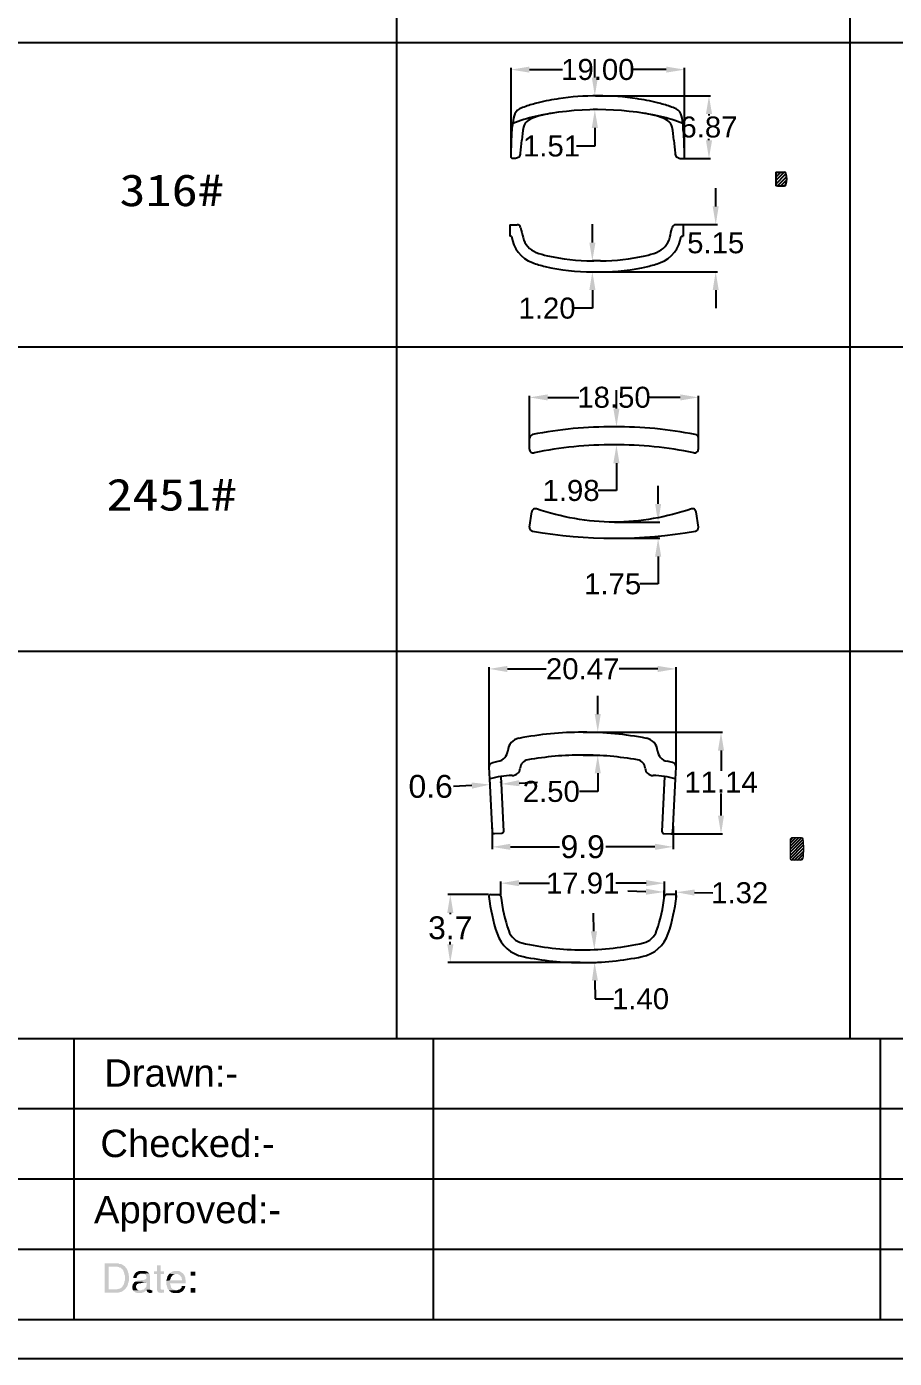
# Model space of a CAD drawing. Header units: inches. Extents: x 3613 to 8393, y -2205 to -794.
# Drawn here: x 4172 to 4267, y -1865.1 to -1719.2 of the extents above; entities that cross this region are included whole.
import ezdxf

# ---------------------------------------------------------------- set-up
doc = ezdxf.new("R2010")
doc.units = ezdxf.units.IN
doc.header["$MEASUREMENT"] = 0
doc.linetypes.add('PHANTOM2', pattern=[1.25, 0.625, -0.125, 0.125, -0.125, 0.125, -0.125])
for name, color, linetype in [('Dimension', 3, 'Continuous'), ('PDF4_Geometry', 7, 'Continuous'), ('Section Line', 6, 'PHANTOM2')]:
    doc.layers.add(name, color=color, linetype=linetype)
doc.styles.get("Standard").update_dxf_attribs({"font": 'arial.ttf'})
doc.dimstyles.new('Standard$0', dxfattribs={"dimtxt": 2.3, "dimasz": 2, "dimexe": 1, "dimexo": 1, "dimgap": 1, "dimtad": 0, "dimtih": 1, "dimtoh": 1, "dimdec": 1, "dimzin": 0, "dimdsep": 46, "dimtxsty": 'Standard', "dimcen": 0, "dimclrd": 4, "dimclre": 4, "dimclrt": 4, "dimadec": 1, "dimazin": 0, "dimtfac": 1, "dimtdec": 1, "dimtofl": 0, "dimtmove": 0, "dimatfit": 0, "dimfxl": 1, "dimtolj": 1, "dimtzin": 0, "dimarcsym": 0})

# ---------------------------------------------------------------- blocks, each defined once
blk = doc.blocks.new('*D595')
at = {"color": 0, "lineweight": -2, "transparency": 16777216}
for p, q in [((4225.02, -1733.38), (4225.02, -1723.73)), ((4227.02, -1723.91), (4230.66, -1723.91)), ((4242.02, -1723.91), (4238.38, -1723.91)), ((4244.02, -1733.38), (4244.02, -1723.73))]:
    blk.add_line(p, q, dxfattribs=at)
at = {"color": 0, "transparency": 16777216}
for points in [[(4227.02, -1723.58), (4227.02, -1724.24), (4225.02, -1723.91)], [(4242.02, -1723.58), (4242.02, -1724.24), (4244.02, -1723.91)]]:
    blk.add_solid(points, dxfattribs=at)
at = {"layer": 'Defpoints', "color": 0, "transparency": 16777216}
for p in [(4244.02, -1723.91), (4225.02, -1733.44), (4244.02, -1733.44)]:
    blk.add_point(p, dxfattribs=at)
at = {"color": 0, "lineweight": 9, "transparency": 16777216, "insert": (4234.52, -1723.91), "char_height": 2.3, "attachment_point": 5}
blk.add_mtext('\\A1;19.00', dxfattribs=at)
blk = doc.blocks.new('*D596')
at = {"color": 0, "lineweight": -2, "transparency": 16777216}
for p, q in [((4234.19, -1724.78), (4234.19, -1722.78)), ((4234.46, -1726.78), (4234.01, -1726.78)), ((4234.46, -1728.29), (4234.01, -1728.29)), ((4234.19, -1730.29), (4234.19, -1732.29)), ((4234.19, -1732.29), (4232.19, -1732.29))]:
    blk.add_line(p, q, dxfattribs=at)
at = {"color": 0, "transparency": 16777216}
for points in [[(4233.86, -1724.78), (4234.53, -1724.78), (4234.19, -1726.78)], [(4233.86, -1730.29), (4234.53, -1730.29), (4234.19, -1728.29)]]:
    blk.add_solid(points, dxfattribs=at)
at = {"layer": 'Defpoints', "color": 0, "transparency": 16777216}
for p in [(4234.52, -1726.78), (4234.19, -1728.29), (4234.52, -1728.29)]:
    blk.add_point(p, dxfattribs=at)
at = {"color": 0, "lineweight": 9, "transparency": 16777216, "insert": (4229.45, -1732.29), "char_height": 2.3, "attachment_point": 5}
blk.add_mtext('\\A1;1.51', dxfattribs=at)
blk = doc.blocks.new('*D597')
at = {"color": 0, "lineweight": -2, "transparency": 16777216}
for p, q in [((4233.92, -1742.85), (4233.92, -1740.85)), ((4233.98, -1744.85), (4234.1, -1744.85)), ((4233.98, -1746.05), (4234.1, -1746.05)), ((4233.92, -1748.05), (4233.92, -1750.05)), ((4233.92, -1750.05), (4231.92, -1750.05))]:
    blk.add_line(p, q, dxfattribs=at)
at = {"color": 0, "transparency": 16777216}
for points in [[(4233.59, -1742.85), (4234.26, -1742.85), (4233.92, -1744.85)], [(4233.59, -1748.05), (4234.26, -1748.05), (4233.92, -1746.05)]]:
    blk.add_solid(points, dxfattribs=at)
at = {"layer": 'Defpoints', "color": 0, "transparency": 16777216}
for p in [(4233.92, -1744.85), (4233.92, -1746.05), (4233.92, -1746.05)]:
    blk.add_point(p, dxfattribs=at)
at = {"color": 0, "lineweight": 9, "transparency": 16777216, "insert": (4228.96, -1750.05), "char_height": 2.3, "attachment_point": 5}
blk.add_mtext('\\A1;1.20', dxfattribs=at)
blk = doc.blocks.new('*D598')
at = {"color": 0, "lineweight": -2, "transparency": 16777216}
for p, q in [((4234.26, -1726.78), (4246.87, -1726.78)), ((4246.69, -1728.78), (4246.69, -1728.95)), ((4246.69, -1731.65), (4246.69, -1731.48)), ((4243.88, -1733.65), (4246.87, -1733.65))]:
    blk.add_line(p, q, dxfattribs=at)
at = {"color": 0, "transparency": 16777216}
for points in [[(4246.36, -1728.78), (4247.03, -1728.78), (4246.69, -1726.78)], [(4246.36, -1731.65), (4247.03, -1731.65), (4246.69, -1733.65)]]:
    blk.add_solid(points, dxfattribs=at)
at = {"layer": 'Defpoints', "color": 0, "transparency": 16777216}
for p in [(4234.19, -1726.78), (4243.82, -1733.65), (4246.69, -1733.65)]:
    blk.add_point(p, dxfattribs=at)
at = {"color": 0, "lineweight": 9, "transparency": 16777216, "insert": (4246.69, -1730.21), "char_height": 2.3, "attachment_point": 5}
blk.add_mtext('\\A1;6.87', dxfattribs=at)
blk = doc.blocks.new('*D599')
at = {"color": 0, "lineweight": -2, "transparency": 16777216}
for p, q in [((4247.43, -1738.89), (4247.43, -1736.89)), ((4243.92, -1740.89), (4247.61, -1740.89)), ((4233.98, -1746.05), (4247.61, -1746.05)), ((4247.43, -1748.05), (4247.43, -1750.05))]:
    blk.add_line(p, q, dxfattribs=at)
at = {"color": 0, "transparency": 16777216}
for points in [[(4247.1, -1738.89), (4247.76, -1738.89), (4247.43, -1740.89)], [(4247.1, -1748.05), (4247.76, -1748.05), (4247.43, -1746.05)]]:
    blk.add_solid(points, dxfattribs=at)
at = {"layer": 'Defpoints', "color": 0, "transparency": 16777216}
for p in [(4243.86, -1740.89), (4247.43, -1740.89), (4233.92, -1746.05)]:
    blk.add_point(p, dxfattribs=at)
at = {"color": 0, "lineweight": 9, "transparency": 16777216, "insert": (4247.43, -1742.89), "char_height": 2.3, "attachment_point": 5}
blk.add_mtext('\\A1;5.15', dxfattribs=at)
blk = doc.blocks.new('*D600')
at = {"color": 0, "lineweight": -2, "transparency": 16777216}
for p, q in [((4227.04, -1765.41), (4227.04, -1759.63)), ((4229.04, -1759.81), (4232.43, -1759.81)), ((4243.54, -1759.81), (4240.15, -1759.81)), ((4245.54, -1765.41), (4245.54, -1759.63))]:
    blk.add_line(p, q, dxfattribs=at)
at = {"color": 0, "transparency": 16777216}
for points in [[(4229.04, -1759.48), (4229.04, -1760.15), (4227.04, -1759.81)], [(4243.54, -1759.48), (4243.54, -1760.15), (4245.54, -1759.81)]]:
    blk.add_solid(points, dxfattribs=at)
at = {"layer": 'Defpoints', "color": 0, "transparency": 16777216}
for p in [(4245.54, -1759.81), (4227.04, -1765.47), (4245.54, -1765.47)]:
    blk.add_point(p, dxfattribs=at)
at = {"color": 0, "lineweight": 9, "transparency": 16777216, "insert": (4236.29, -1759.81), "char_height": 2.3, "attachment_point": 5}
blk.add_mtext('\\A1;18.50', dxfattribs=at)
blk = doc.blocks.new('*D601')
at = {"color": 0, "lineweight": -2, "transparency": 16777216}
for p, q in [((4241.12, -1771.48), (4241.12, -1769.48)), ((4236.35, -1773.48), (4241.3, -1773.48)), ((4236.35, -1775.24), (4241.3, -1775.24)), ((4241.12, -1777.24), (4241.12, -1780.24)), ((4241.12, -1780.24), (4239.12, -1780.24))]:
    blk.add_line(p, q, dxfattribs=at)
at = {"color": 0, "transparency": 16777216}
for points in [[(4240.79, -1771.48), (4241.46, -1771.48), (4241.12, -1773.48)], [(4240.79, -1777.24), (4241.46, -1777.24), (4241.12, -1775.24)]]:
    blk.add_solid(points, dxfattribs=at)
at = {"layer": 'Defpoints', "color": 0, "transparency": 16777216}
for p in [(4236.28, -1773.48), (4236.28, -1775.24), (4241.12, -1775.24)]:
    blk.add_point(p, dxfattribs=at)
at = {"color": 0, "lineweight": 9, "transparency": 16777216, "insert": (4236.14, -1780.24), "char_height": 2.3, "attachment_point": 5}
blk.add_mtext('\\A1;1.75', dxfattribs=at)
blk = doc.blocks.new('*D602')
at = {"color": 0, "lineweight": -2, "transparency": 16777216}
for p, q in [((4236.56, -1761.03), (4236.56, -1759.03)), ((4236.49, -1763.03), (4236.38, -1763.03)), ((4236.49, -1765.02), (4236.38, -1765.02)), ((4236.56, -1767.02), (4236.56, -1770.02)), ((4236.56, -1770.02), (4234.56, -1770.02))]:
    blk.add_line(p, q, dxfattribs=at)
at = {"color": 0, "transparency": 16777216}
for points in [[(4236.22, -1761.03), (4236.89, -1761.03), (4236.56, -1763.03)], [(4236.22, -1767.02), (4236.89, -1767.02), (4236.56, -1765.02)]]:
    blk.add_solid(points, dxfattribs=at)
at = {"layer": 'Defpoints', "color": 0, "transparency": 16777216}
for p in [(4236.56, -1763.03), (4236.56, -1765.02), (4236.56, -1765.02)]:
    blk.add_point(p, dxfattribs=at)
at = {"color": 0, "lineweight": 9, "transparency": 16777216, "insert": (4231.59, -1770.02), "char_height": 2.3, "attachment_point": 5}
blk.add_mtext('\\A1;1.98', dxfattribs=at)
blk = doc.blocks.new('*D603')
at = {"color": 0, "lineweight": -2, "transparency": 16777216}
for p, q in [((4222.62, -1800.25), (4222.62, -1789.37)), ((4224.62, -1789.55), (4228.87, -1789.55)), ((4241.09, -1789.55), (4236.85, -1789.55)), ((4243.09, -1800.25), (4243.09, -1789.37))]:
    blk.add_line(p, q, dxfattribs=at)
at = {"color": 0, "transparency": 16777216}
for points in [[(4224.62, -1789.22), (4224.62, -1789.89), (4222.62, -1789.55)], [(4241.09, -1789.22), (4241.09, -1789.89), (4243.09, -1789.55)]]:
    blk.add_solid(points, dxfattribs=at)
at = {"layer": 'Defpoints', "color": 0, "transparency": 16777216}
for p in [(4243.09, -1789.55), (4222.62, -1800.31), (4243.09, -1800.31)]:
    blk.add_point(p, dxfattribs=at)
at = {"color": 0, "lineweight": 9, "transparency": 16777216, "insert": (4232.86, -1789.55), "char_height": 2.3, "attachment_point": 5}
blk.add_mtext('\\A1;20.47', dxfattribs=at)
blk = doc.blocks.new('*D604')
at = {"color": 0, "lineweight": -2, "transparency": 16777216}
for p, q in [((4234.51, -1794.49), (4234.51, -1792.49)), ((4232.92, -1796.49), (4234.69, -1796.49)), ((4232.92, -1798.98), (4234.69, -1798.98)), ((4234.51, -1800.98), (4234.51, -1802.98)), ((4234.51, -1802.98), (4232.51, -1802.98))]:
    blk.add_line(p, q, dxfattribs=at)
at = {"color": 0, "transparency": 16777216}
for points in [[(4234.18, -1794.49), (4234.84, -1794.49), (4234.51, -1796.49)], [(4234.18, -1800.98), (4234.84, -1800.98), (4234.51, -1798.98)]]:
    blk.add_solid(points, dxfattribs=at)
at = {"layer": 'Defpoints', "color": 0, "transparency": 16777216}
for p in [(4232.86, -1796.49), (4232.86, -1798.98), (4234.51, -1798.98)]:
    blk.add_point(p, dxfattribs=at)
at = {"color": 0, "lineweight": 9, "transparency": 16777216, "insert": (4229.42, -1802.98), "char_height": 2.3, "attachment_point": 5}
blk.add_mtext('\\A1;2.50', dxfattribs=at)
blk = doc.blocks.new('*D605')
at = {"layer": 'Defpoints', "color": 0, "transparency": 16777216}
for p in [(4222.95, -1806.69), (4242.77, -1806.51), (4242.77, -1809.04)]:
    blk.add_point(p, dxfattribs=at)
at = {"layer": 'Dimension', "color": 3, "lineweight": -2, "transparency": 16777216}
for p, q in [((4222.95, -1806.94), (4222.95, -1809.29)), ((4242.77, -1806.76), (4242.77, -1809.29)), ((4224.95, -1809.04), (4230.33, -1809.04)), ((4240.77, -1809.04), (4235.39, -1809.04))]:
    blk.add_line(p, q, dxfattribs=at)
at = {"layer": 'Dimension', "color": 3, "transparency": 16777216}
for points in [[(4224.95, -1808.7), (4224.95, -1809.37), (4222.95, -1809.04)], [(4240.77, -1808.7), (4240.77, -1809.37), (4242.77, -1809.04)]]:
    blk.add_solid(points, dxfattribs=at)
at = {"layer": 'Dimension', "transparency": 16777216, "insert": (4232.86, -1809.04), "char_height": 2.5, "attachment_point": 5}
blk.add_mtext('\\A1;9.9', dxfattribs=at)
blk = doc.blocks.new('*D606')
at = {"color": 0, "lineweight": -2, "transparency": 16777216}
for p, q in [((4232.92, -1796.49), (4248.19, -1796.49)), ((4248.01, -1798.49), (4248.01, -1800.71)), ((4248.01, -1805.62), (4248.01, -1803.2)), ((4242.57, -1807.62), (4248.19, -1807.62))]:
    blk.add_line(p, q, dxfattribs=at)
at = {"color": 0, "transparency": 16777216}
for points in [[(4247.68, -1798.49), (4248.34, -1798.49), (4248.01, -1796.49)], [(4247.68, -1805.62), (4248.34, -1805.62), (4248.01, -1807.62)]]:
    blk.add_solid(points, dxfattribs=at)
at = {"layer": 'Defpoints', "color": 0, "transparency": 16777216}
for p in [(4232.86, -1796.49), (4248.01, -1796.49), (4242.51, -1807.62)]:
    blk.add_point(p, dxfattribs=at)
at = {"color": 0, "lineweight": 9, "transparency": 16777216, "insert": (4248.01, -1801.95), "char_height": 2.3, "attachment_point": 5}
blk.add_mtext('\\A1;11.14', dxfattribs=at)
blk = doc.blocks.new('*D607')
at = {"layer": 'Defpoints', "color": 0, "transparency": 16777216}
for p in [(4222.73, -1802.22), (4222.73, -1802.3), (4223.93, -1802.24)]:
    blk.add_point(p, dxfattribs=at)
at = {"layer": 'Dimension', "color": 3, "lineweight": -2, "transparency": 16777216}
for p, q in [((4220.73, -1802.33), (4218.73, -1802.43)), ((4222.72, -1802.05), (4222.72, -1801.97)), ((4223.91, -1801.99), (4223.91, -1801.91)), ((4225.92, -1802.06), (4227.92, -1801.96))]:
    blk.add_line(p, q, dxfattribs=at)
at = {"layer": 'Dimension', "color": 3, "transparency": 16777216}
for points in [[(4220.71, -1801.99), (4220.75, -1802.66), (4222.73, -1802.22)], [(4225.9, -1801.73), (4225.94, -1802.4), (4223.92, -1802.16)]]:
    blk.add_solid(points, dxfattribs=at)
at = {"layer": 'Dimension', "transparency": 16777216, "insert": (4216.21, -1802.43), "char_height": 2.5, "attachment_point": 5}
blk.add_mtext('\\A1;0.6', dxfattribs=at)
blk = doc.blocks.new('*D608')
at = {"color": 0, "lineweight": -2, "transparency": 16777216}
for p, q in [((4234.1, -1818.29), (4234.06, -1816.29)), ((4232.89, -1820.32), (4234.32, -1820.29)), ((4232.92, -1821.71), (4234.34, -1821.69)), ((4234.2, -1823.69), (4234.24, -1825.69)), ((4234.24, -1825.69), (4236.24, -1825.69))]:
    blk.add_line(p, q, dxfattribs=at)
at = {"color": 0, "transparency": 16777216}
for points in [[(4234.43, -1818.29), (4233.76, -1818.3), (4234.14, -1820.29)], [(4234.53, -1823.68), (4233.87, -1823.7), (4234.16, -1821.69)]]:
    blk.add_solid(points, dxfattribs=at)
at = {"layer": 'Defpoints', "color": 0, "transparency": 16777216}
for p in [(4232.83, -1820.32), (4232.86, -1821.72), (4234.16, -1821.69)]:
    blk.add_point(p, dxfattribs=at)
at = {"color": 0, "lineweight": 9, "transparency": 16777216, "insert": (4239.2, -1825.69), "char_height": 2.3, "attachment_point": 5}
blk.add_mtext('\\A1;1.40', dxfattribs=at)
blk = doc.blocks.new('*D609')
at = {"color": 0, "lineweight": -2, "transparency": 16777216}
for p, q in [((4239.79, -1813.95), (4237.79, -1813.91)), ((4241.78, -1814.68), (4241.79, -1813.81)), ((4243.09, -1814.71), (4243.11, -1813.83)), ((4245.11, -1814.05), (4247.11, -1814.08))]:
    blk.add_line(p, q, dxfattribs=at)
at = {"color": 0, "transparency": 16777216}
for points in [[(4239.79, -1813.62), (4239.78, -1814.28), (4241.79, -1813.99)], [(4245.11, -1813.71), (4245.1, -1814.38), (4243.11, -1814.01)]]:
    blk.add_solid(points, dxfattribs=at)
at = {"layer": 'Defpoints', "color": 0, "transparency": 16777216}
for p in [(4243.11, -1814.01), (4241.77, -1814.75), (4243.09, -1814.77)]:
    blk.add_point(p, dxfattribs=at)
at = {"color": 0, "lineweight": 9, "transparency": 16777216, "insert": (4250.06, -1814.08), "char_height": 2.3, "attachment_point": 5}
blk.add_mtext('\\A1;1.32', dxfattribs=at)
blk = doc.blocks.new('*D610')
at = {"layer": 'Defpoints', "color": 0, "transparency": 16777216}
for p in [(4218.36, -1814.27), (4222.79, -1814.27), (4232.83, -1821.72)]:
    blk.add_point(p, dxfattribs=at)
at = {"layer": 'Dimension', "color": 3, "lineweight": -2, "transparency": 16777216}
for p, q in [((4222.54, -1814.27), (4218.11, -1814.27)), ((4218.36, -1816.27), (4218.36, -1816.4)), ((4218.36, -1819.72), (4218.36, -1819.45)), ((4232.58, -1821.72), (4218.11, -1821.72))]:
    blk.add_line(p, q, dxfattribs=at)
at = {"layer": 'Dimension', "color": 3, "transparency": 16777216}
for points in [[(4218.03, -1816.27), (4218.7, -1816.27), (4218.36, -1814.27)], [(4218.03, -1819.72), (4218.7, -1819.72), (4218.36, -1821.72)]]:
    blk.add_solid(points, dxfattribs=at)
at = {"layer": 'Dimension', "transparency": 16777216, "insert": (4218.36, -1817.92), "char_height": 2.5, "attachment_point": 5}
blk.add_mtext('\\A1;3.7', dxfattribs=at)
blk = doc.blocks.new('*D611')
at = {"color": 0, "lineweight": -2, "transparency": 16777216}
for p, q in [((4223.9, -1814.38), (4223.9, -1812.84)), ((4225.9, -1813.02), (4229.22, -1813.02)), ((4239.81, -1813.02), (4236.5, -1813.02)), ((4241.81, -1814.38), (4241.81, -1812.84))]:
    blk.add_line(p, q, dxfattribs=at)
at = {"color": 0, "transparency": 16777216}
for points in [[(4225.9, -1812.68), (4225.9, -1813.35), (4223.9, -1813.02)], [(4239.81, -1812.68), (4239.81, -1813.35), (4241.81, -1813.02)]]:
    blk.add_solid(points, dxfattribs=at)
at = {"layer": 'Defpoints', "color": 0, "transparency": 16777216}
for p in [(4241.81, -1813.02), (4223.9, -1814.44), (4241.81, -1814.44)]:
    blk.add_point(p, dxfattribs=at)
at = {"color": 0, "lineweight": 9, "transparency": 16777216, "insert": (4232.86, -1813.02), "char_height": 2.3, "attachment_point": 5}
blk.add_mtext('\\A1;17.91', dxfattribs=at)

msp = doc.modelspace()

# ---------------------------------------------------------------- hatches: boundary and pattern name
h = msp.add_hatch()
h.set_pattern_fill('ANSI31', color=6, scale=0.075)
h.set_pattern_definition([(45, (2544.5276, -1666.82497), (-0.168379802, 0.168379802), [])])
h.paths.add_polyline_path([(4255.612, -1810.312, 0.4142136), (4255.812, -1810.512), (4256.777, -1810.512, 0.3632027), (4256.974, -1810.347, 0.0519851), (4256.977, -1808.18, 0.3656683), (4256.779, -1808.014), (4255.847, -1808.014, 0.4142136), (4255.612, -1808.249)])
at = {"transparency": 33554559}
for points in [[(4181.814, -1854.666), (4180.505, -1854.666), (4180.505, -1857.871), (4181.994, -1857.871), (4182.085, -1857.826), (4182.175, -1857.826), (4182.265, -1857.781), (4182.31, -1857.781), (4182.401, -1857.735), (4182.491, -1857.69), (4182.536, -1857.645), (4182.626, -1857.6), (4182.671, -1857.555), (4182.717, -1857.51), (4180.956, -1857.51), (4180.956, -1855.027), (4181.769, -1855.027), (4182.717, -1854.982), (4182.626, -1854.937), (4182.581, -1854.892), (4182.491, -1854.847), (4182.446, -1854.802), (4182.355, -1854.757), (4182.265, -1854.712), (4182.085, -1854.712), (4182.04, -1854.666), (4181.949, -1854.666)], [(4182.717, -1854.982), (4181.769, -1855.027), (4181.904, -1855.027), (4181.994, -1855.073), (4182.085, -1855.073), (4182.13, -1855.118), (4182.22, -1855.118), (4182.31, -1855.163), (4182.355, -1855.253), (4182.401, -1855.298), (4182.491, -1855.343), (4182.536, -1855.434), (4182.536, -1855.479), (4182.581, -1855.569), (4182.626, -1855.614), (4182.626, -1855.704), (4182.671, -1855.795), (4182.671, -1855.885), (4182.717, -1855.975), (4182.717, -1856.562), (4182.671, -1856.652), (4182.671, -1856.742), (4182.626, -1856.833), (4182.626, -1856.923), (4182.581, -1856.968), (4182.536, -1857.058), (4182.491, -1857.104), (4182.446, -1857.194), (4182.446, -1857.194), (4182.401, -1857.284), (4182.31, -1857.329), (4182.265, -1857.374), (4182.175, -1857.419), (4182.085, -1857.419), (4182.04, -1857.465), (4181.949, -1857.465), (4181.859, -1857.51), (4180.956, -1857.51), (4182.717, -1857.51), (4182.807, -1857.419), (4182.807, -1857.419), (4182.852, -1857.329), (4182.897, -1857.284), (4182.942, -1857.239), (4182.987, -1857.149), (4183.032, -1857.058), (4183.032, -1857.013), (4183.078, -1856.923), (4183.078, -1856.833), (4183.123, -1856.742), (4183.123, -1856.652), (4183.168, -1856.562), (4183.168, -1856.02), (4183.123, -1855.93), (4183.123, -1855.75), (4183.078, -1855.659), (4183.078, -1855.614), (4183.032, -1855.524), (4183.032, -1855.434), (4182.987, -1855.389), (4182.942, -1855.298), (4182.897, -1855.208), (4182.852, -1855.163), (4182.807, -1855.118), (4182.762, -1855.027)], [(4186.643, -1854.892), (4186.237, -1854.892), (4186.237, -1855.524), (4185.921, -1855.524), (4185.921, -1855.84), (4186.237, -1855.84), (4186.237, -1857.555), (4186.282, -1857.645), (4186.327, -1857.735), (4186.327, -1857.781), (4186.372, -1857.826), (4186.417, -1857.826), (4186.508, -1857.871), (4186.598, -1857.871), (4186.688, -1857.916), (4186.733, -1857.916), (4186.778, -1857.871), (4187.004, -1857.871), (4187.004, -1857.555), (4186.778, -1857.555), (4186.688, -1857.51), (4186.643, -1857.465), (4186.643, -1855.84), (4187.004, -1855.84), (4187.004, -1855.524), (4186.643, -1855.524)], [(4183.845, -1856.652), (4183.8, -1856.697), (4183.709, -1856.742), (4183.709, -1856.788), (4183.664, -1856.833), (4183.619, -1856.923), (4183.574, -1856.968), (4183.574, -1857.058), (4183.529, -1857.149), (4183.529, -1857.374), (4183.574, -1857.465), (4183.574, -1857.555), (4183.619, -1857.6), (4184.341, -1857.6), (4184.206, -1857.6), (4184.116, -1857.555), (4184.07, -1857.51), (4184.025, -1857.465), (4183.98, -1857.374), (4183.935, -1857.284), (4183.935, -1857.149), (4183.98, -1857.058), (4184.025, -1857.013), (4184.07, -1856.923), (4184.116, -1856.923), (4184.206, -1856.878), (4184.296, -1856.833), (4184.477, -1856.833), (4184.838, -1856.742), (4185.018, -1856.742), (4185.109, -1856.697)], [(4185.379, -1855.75), (4184.567, -1855.795), (4184.747, -1855.795), (4184.793, -1855.84), (4184.883, -1855.84), (4184.928, -1855.885), (4185.018, -1855.93), (4185.063, -1856.02), (4185.063, -1856.111), (4185.109, -1856.201), (4185.109, -1856.201), (4185.063, -1856.291), (4185.063, -1856.336), (4185.018, -1856.381), (4184.928, -1856.427), (4184.883, -1856.427), (4184.793, -1856.472), (4184.296, -1856.517), (4184.161, -1856.517), (4184.07, -1856.562), (4183.98, -1856.607), (4183.935, -1856.607), (4183.845, -1856.652), (4185.109, -1856.697), (4185.109, -1857.013), (4185.063, -1857.104), (4185.063, -1857.239), (4185.018, -1857.284), (4184.928, -1857.374), (4184.883, -1857.419), (4184.838, -1857.465), (4184.793, -1857.51), (4184.702, -1857.555), (4184.612, -1857.555), (4184.522, -1857.6), (4183.619, -1857.6), (4183.664, -1857.69), (4183.755, -1857.735), (4183.8, -1857.781), (4183.845, -1857.826), (4183.935, -1857.871), (4183.98, -1857.871), (4184.07, -1857.916), (4184.567, -1857.916), (4184.612, -1857.871), (4184.702, -1857.826), (4184.793, -1857.826), (4184.838, -1857.781), (4184.928, -1857.735), (4185.018, -1857.645), (4185.018, -1857.645), (4185.109, -1857.555), (4185.515, -1857.555), (4185.47, -1857.465), (4185.47, -1856.02), (4185.424, -1855.93), (4185.424, -1855.84)], [(4184.612, -1855.479), (4184.296, -1855.479), (4184.206, -1855.524), (4184.116, -1855.569), (4184.07, -1855.569), (4183.98, -1855.614), (4183.935, -1855.659), (4183.89, -1855.704), (4183.845, -1855.75), (4183.8, -1855.795), (4183.755, -1855.885), (4183.709, -1855.975), (4183.664, -1856.065), (4183.664, -1856.246), (4184.025, -1856.246), (4184.025, -1856.111), (4184.07, -1856.02), (4184.116, -1855.975), (4184.161, -1855.885), (4184.206, -1855.885), (4184.296, -1855.84), (4184.386, -1855.795), (4184.567, -1855.795), (4185.379, -1855.75), (4185.334, -1855.704), (4185.244, -1855.659), (4185.199, -1855.614), (4185.154, -1855.569), (4185.063, -1855.524), (4184.973, -1855.524), (4184.928, -1855.479), (4184.702, -1855.479)], [(4188.358, -1855.479), (4188.132, -1855.479), (4188.042, -1855.524), (4187.997, -1855.524), (4187.907, -1855.569), (4187.816, -1855.614), (4187.771, -1855.659), (4187.681, -1855.704), (4187.636, -1855.75), (4187.591, -1855.795), (4188.358, -1855.84), (4188.539, -1855.84), (4188.629, -1855.885), (4188.719, -1855.93), (4188.764, -1855.975), (4188.809, -1856.02), (4188.809, -1856.02), (4188.854, -1856.111), (4188.9, -1856.156), (4188.945, -1856.246), (4188.945, -1856.336), (4188.99, -1856.427), (4188.99, -1856.517), (4187.681, -1856.517), (4187.275, -1856.562), (4187.275, -1857.013), (4187.32, -1857.104), (4187.32, -1857.194), (4187.365, -1857.284), (4187.365, -1857.329), (4187.41, -1857.419), (4187.455, -1857.51), (4187.501, -1857.555), (4187.546, -1857.6), (4188.358, -1857.6), (4188.268, -1857.6), (4188.177, -1857.555), (4188.087, -1857.555), (4188.042, -1857.51), (4187.952, -1857.465), (4187.907, -1857.419), (4187.862, -1857.374), (4187.816, -1857.329), (4187.771, -1857.284), (4187.771, -1857.194), (4187.726, -1857.149), (4187.726, -1857.058), (4187.681, -1856.923), (4187.681, -1856.833), (4189.396, -1856.833), (4189.396, -1856.517), (4189.351, -1856.427), (4189.351, -1856.246), (4189.306, -1856.156), (4189.261, -1856.065), (4189.261, -1856.02), (4189.216, -1855.93), (4189.17, -1855.885), (4189.125, -1855.795), (4189.08, -1855.75), (4188.99, -1855.704), (4188.945, -1855.659), (4188.854, -1855.614), (4188.809, -1855.569), (4188.719, -1855.524), (4188.629, -1855.479), (4188.448, -1855.479)], [(4187.591, -1855.795), (4187.546, -1855.84), (4187.501, -1855.93), (4187.455, -1855.975), (4187.41, -1856.065), (4187.365, -1856.111), (4187.365, -1856.201), (4187.32, -1856.291), (4187.32, -1856.381), (4187.275, -1856.472), (4187.275, -1856.562), (4187.681, -1856.517), (4187.681, -1856.427), (4187.726, -1856.336), (4187.726, -1856.246), (4187.771, -1856.201), (4187.816, -1856.111), (4187.862, -1856.065), (4187.907, -1856.02), (4187.952, -1855.93), (4188.042, -1855.885), (4188.087, -1855.885), (4188.177, -1855.84), (4188.358, -1855.84)], [(4190.434, -1856.02), (4190.434, -1855.569), (4189.938, -1855.569), (4189.938, -1856.02)], [(4185.515, -1857.555), (4185.109, -1857.555), (4185.109, -1857.645), (4185.605, -1857.6), (4185.605, -1857.6)], [(4185.74, -1857.6), (4185.605, -1857.6), (4185.109, -1857.645), (4185.154, -1857.735), (4185.199, -1857.781), (4185.199, -1857.781), (4185.244, -1857.826), (4185.334, -1857.871), (4185.424, -1857.916), (4185.605, -1857.916), (4185.65, -1857.871), (4185.74, -1857.871)], [(4189.351, -1857.149), (4188.945, -1857.149), (4188.945, -1857.284), (4188.9, -1857.329), (4188.809, -1857.419), (4188.764, -1857.465), (4188.719, -1857.51), (4188.629, -1857.555), (4188.539, -1857.555), (4188.448, -1857.6), (4187.546, -1857.6), (4187.591, -1857.69), (4187.681, -1857.735), (4187.726, -1857.781), (4187.816, -1857.826), (4187.907, -1857.871), (4187.952, -1857.871), (4188.042, -1857.916), (4188.629, -1857.916), (4188.719, -1857.871), (4188.809, -1857.826), (4188.854, -1857.826), (4188.945, -1857.781), (4188.99, -1857.735), (4189.08, -1857.69), (4189.125, -1857.6), (4189.17, -1857.555), (4189.216, -1857.465), (4189.261, -1857.419), (4189.306, -1857.329), (4189.306, -1857.239)], [(4190.434, -1857.871), (4190.434, -1857.374), (4189.938, -1857.374), (4189.938, -1857.871)]]:
    msp.add_hatch(color=256, dxfattribs=at).paths.add_polyline_path(points)
at = {"layer": 'Section Line', "linetype": 'Continuous', "ltscale": 2}
h = msp.add_hatch(dxfattribs=at)
h.set_pattern_fill('ANSI31', color=256, scale=0.08325)
h.set_pattern_definition([(45, (3484.05201, -2159.51686), (-0.18690158, 0.18690158), [])])
h.paths.add_polyline_path([(4255.102, -1735.267, 0.3080168), (4254.916, -1735.141), (4254.013, -1735.141), (4254.013, -1736.637), (4254.212, -1736.637), (4254.916, -1736.637, 0.3080168), (4255.102, -1736.51, 0.1768516)])

# ---------------------------------------------------------------- linework, layer by layer
for p, q in [((4212.458, -1574.063), (4212.458, -1830.024)), ((4262.106, -1574.063), (4262.106, -1830.024)), ((4096.451, -1720.924), (4492.889, -1720.924)), ((4254.013, -1735.141), (4254.916, -1735.141)), ((4254.212, -1736.637), (4254.916, -1736.637)), ((4224.866, -1740.895), (4224.866, -1742.15)), ((4224.866, -1740.895), (4225.678, -1740.895)), ((4243.859, -1740.895), (4243.047, -1740.895)), ((4243.859, -1740.895), (4243.859, -1742.15)), ((4225.081, -1742.148), (4224.866, -1742.15)), ((4243.644, -1742.148), (4243.859, -1742.15)), ((4234.803, -1744.849), (4233.922, -1744.849)), ((4233.922, -1746.049), (4234.803, -1746.049)), ((4096.451, -1754.265), (4492.889, -1754.265)), ((4227.037, -1765.474), (4227.037, -1764.292)), ((4245.537, -1765.465), (4245.537, -1764.289)), ((4227.037, -1774.01), (4227.278, -1772.345)), ((4245.533, -1774.01), (4245.292, -1772.345)), ((4096.451, -1787.607), (4492.889, -1787.607)), ((4222.788, -1814.268), (4223.705, -1814.268)), ((4242.927, -1814.268), (4242.01, -1814.268)), ((4083.633, -1860.804), (4492.889, -1860.804))]:
    msp.add_line(p, q)
msp.add_lwpolyline([(4496.927, -1865.063), (4496.927, -1568.063), (4076.927, -1568.063), (4076.927, -1865.063)], close=True)
for points in [[(4225.716, -1733.568, -0.0952341), (4225.3, -1733.648), (4225.221, -1733.648, -0.4196714), (4225.021, -1733.444, -0.0098687), (4225.134, -1730.502, -0.0124151), (4225.174, -1730.016)], [(4243.325, -1733.568, 0.0952341), (4243.74, -1733.648), (4243.82, -1733.648, 0.4196714), (4244.02, -1733.444, 0.0098687), (4243.907, -1730.502, 0.0124151), (4243.866, -1730.016)], [(4244.768, -1772.023, -0.0781716), (4236.285, -1773.484, -0.0781716), (4227.802, -1772.023)], [(4222.697, -1801.611), (4222.621, -1800.314, -0.370267), (4223.016, -1799.796), (4223.594, -1799.672)], [(4243.018, -1801.611), (4243.094, -1800.314, 0.370267), (4242.7, -1799.796), (4242.122, -1799.672)], [(4223.881, -1801.329), (4224.177, -1807.368, -0.4118796), (4223.989, -1807.577), (4223.204, -1807.622, -0.4160325), (4222.993, -1807.433), (4222.697, -1801.611)], [(4241.834, -1801.329), (4241.538, -1807.368, 0.4118796), (4241.727, -1807.577), (4242.511, -1807.622, 0.4160325), (4242.723, -1807.433), (4243.018, -1801.611)]]:
    msp.add_lwpolyline(points, format="xyb")
for points in [[(4254.013, -1735.141), (4254.013, -1736.637)], [(4254.212, -1736.637), (4254.013, -1736.637)], [(4096.451, -1830.024), (4492.889, -1830.024)], [(4177.12, -1830.024), (4177.12, -1860.804)], [(4216.475, -1830.024), (4216.475, -1860.804)], [(4265.444, -1830.024), (4265.444, -1860.804)], [(4096.451, -1837.697), (4392.581, -1837.697)], [(4096.451, -1845.414), (4445.521, -1845.414)], [(4096.451, -1853.087), (4392.581, -1853.087)]]:
    msp.add_lwpolyline(points)
for centre, radius, start, end in [((4234.52, -1756.002), 29.22, 81.45963, 98.54038), ((4226.417, -1729.218), 1.1, 114.93371, 167.72903), ((4229.041, -1734.863), 7.325, 109.32634, 114.93371), ((4231.612, -1742.195), 15.095, 103.88922, 109.32634), ((4234.52, -1759.973), 31.682, 77.48041, 102.51957), ((4233.772, -1750.928), 24.091, 98.21328, 103.88922), ((4235.269, -1750.928), 24.091, 76.11078, 81.78672), ((4237.428, -1742.195), 15.095, 70.67366, 76.11078), ((4240, -1734.863), 7.325, 65.06629, 70.67366), ((4242.624, -1729.218), 1.1, 12.27097, 65.06629), ((4234.938, -1731.072), 9.82, 167.72903, 173.82755), ((4230.743, -1742.962), 14.257, 102.51959, 112.89555), ((4227.456, -1730.415), 1.1, 121.27554, 169.44249), ((4228.93, -1732.842), 3.94, 108.36011, 121.27554), ((4230.149, -1736.515), 7.809, 102.38684, 108.36011), ((4232.473, -1747.097), 18.644, 99.03425, 102.38684), ((4236.568, -1747.097), 18.644, 77.61316, 80.96575), ((4238.892, -1736.515), 7.809, 71.63989, 77.61316), ((4240.111, -1732.842), 3.94, 58.72446, 71.63989), ((4238.298, -1742.962), 14.257, 67.10445, 77.48041), ((4241.585, -1730.415), 1.1, 10.55751, 58.72446), ((4234.103, -1731.072), 9.82, 6.17245, 12.27097), ((4240.084, -1732.768), 13.945, 169.44249, 175.35454), ((4228.957, -1732.768), 13.945, 4.64546, 10.55751), ((4055.174, -1717.744), 171.573, 354.8784, 355.35487), ((4413.867, -1717.744), 171.573, 184.64513, 185.1216), ((4225.3, -1732.526), 1.121, 291.76043, 303.86257), ((4225.786, -1733.25), 0.249, 304.64933, 349.97302), ((4223.327, -1732.816), 2.747, 349.97269, 354.88218), ((4245.714, -1732.816), 2.747, 185.11782, 190.02731), ((4243.255, -1733.25), 0.249, 190.02698, 235.35067), ((4243.593, -1732.761), 0.844, 235.34941, 240.19134), ((4243.74, -1732.526), 1.121, 236.13743, 248.23957), ((4254.916, -1735.34), 0.2, 18.233, 90), ((4253.4, -1735.889), 1.812, 340.30414, 19.69586), ((4254.916, -1736.437), 0.2, 270, 341.767), ((4225.678, -1741.295), 0.4, 12.65718, 90), ((4279.474, -1729.213), 54.736, 192.65718, 193.83327), ((4189.251, -1729.213), 54.736, 346.16673, 347.34282), ((4243.047, -1741.295), 0.4, 90, 167.34282), ((4228.585, -1741.744), 3.528, 186.57232, 249.48651), ((4228.585, -1741.744), 2.328, 193.83327, 249.48652), ((4240.14, -1741.744), 2.328, 290.51348, 346.16673), ((4240.14, -1741.744), 3.528, 290.51348, 353.42768), ((4231.171, -1734.834), 9.706, 249.48652, 257.13355), ((4233.922, -1722.787), 22.062, 257.13553, 270), ((4234.803, -1722.787), 22.062, 270, 282.86447), ((4237.554, -1734.834), 9.706, 282.86645, 290.51348), ((4231.171, -1734.834), 10.906, 249.48652, 257.13355), ((4233.922, -1722.788), 23.262, 257.13532, 270), ((4234.803, -1722.788), 23.262, 270, 282.86468), ((4237.554, -1734.834), 10.906, 282.86645, 290.51348), ((4236.046, -1807.806), 44.772, 89.66016, 101.17215), ((4236.557, -1807.789), 44.754, 78.86716, 90.31316), ((4227.454, -1764.292), 0.417, 101.40878, 180), ((4245.117, -1764.289), 0.42, 0, 78.86716), ((4227.454, -1765.474), 0.417, 180, 281.6295), ((4236.048, -1807.23), 42.214, 89.65709, 101.6295), ((4236.553, -1807.23), 42.214, 78.41209, 90.34291), ((4245.117, -1765.465), 0.42, 258.41209, 0), ((4227.674, -1772.402), 0.4, 71.28474, 171.771), ((4244.896, -1772.402), 0.4, 8.229, 108.71526), ((4227.433, -1774.067), 0.4, 171.771, 260.08381), ((4236.285, -1723.431), 51.804, 260.08381, 279.91619), ((4245.137, -1774.067), 0.4, 279.91619, 8.229), ((4232.892, -1833.761), 37.275, 90.05206, 100.85519), ((4232.824, -1833.761), 37.275, 79.14481, 89.94794), ((4226.154, -1798.626), 1.5, 100.85519, 175.3574), ((4239.561, -1798.626), 1.5, 4.6426, 79.14481), ((4223.372, -1798.4), 1.291, 279.88768, 355.3574), ((4227.011, -1800.499), 1, 100.02569, 175.55164), ((4232.892, -1833.761), 34.778, 90.05581, 100.02569), ((4232.824, -1833.761), 34.778, 79.97431, 89.94419), ((4238.704, -1800.499), 1, 4.44836, 79.97431), ((4242.343, -1798.4), 1.291, 184.6426, 260.11232), ((4225.271, -1810.73), 9.504, 90.83495, 105.63906), ((4225.143, -1800.354), 0.873, 269.28273, 355.55164), ((4240.572, -1800.354), 0.873, 184.44836, 270.71727), ((4240.444, -1810.73), 9.504, 74.36094, 89.16505), ((4222.788, -1814.468), 0.2, 90, 186.54534), ((4242.59, -1812.196), 20.131, 186.54534, 198.3558), ((4223.705, -1814.468), 0.2, 6.68582, 90), ((4242.53, -1812.261), 18.754, 186.68582, 198.59539), ((4223.186, -1812.261), 18.754, 341.40461, 353.31418), ((4242.01, -1814.468), 0.2, 90, 173.31418), ((4223.126, -1812.196), 20.131, 341.6442, 353.45466), ((4242.927, -1814.468), 0.2, 353.45466, 90), ((4227.089, -1817.339), 3.8, 198.3558, 258.58975), ((4226.651, -1817.604), 2, 198.59539, 256.86626), ((4238.626, -1817.339), 3.8, 281.41025, 341.6442), ((4239.065, -1817.604), 2, 283.13374, 341.40461), ((4232.858, -1791.002), 29.316, 256.86626, 270), ((4232.858, -1791.002), 29.316, 270, 283.13374), ((4232.858, -1788.758), 32.957, 258.58975, 270), ((4232.858, -1788.758), 32.957, 270, 281.41025)]:
    msp.add_arc(centre, radius, start, end)
at = {"layer": 'PDF4_Geometry', "lineweight": 13}
msp.add_lwpolyline([(4256.976, -1810.319, -0.4052736), (4256.776, -1810.512), (4255.812, -1810.512, -0.4142136), (4255.612, -1810.312), (4255.612, -1808.249, -0.4142136), (4255.847, -1808.014), (4256.779, -1808.014, -0.3560807), (4256.975, -1808.174), (4256.976, -1808.179, -0.0513376)], format="xyb", close=True, dxfattribs=at)

# ---------------------------------------------------------------- texts
at = {"width": 34.34827, "attachment_point": 5}
for s, insert, char_height in [('{\\fSimSun|b1|i0|c0|p2;\\W1.2;316\\fSimSun|b1|i0|c134|p2;#}', (4187.846, -1737.144), 3.5), ('{\\fSimSun|b1|i0|c0|p2;\\W1.2;2451\\fSimSun|b1|i0|c134|p2;#}', (4187.846, -1770.486), 3.5), ('Drawn:-', (4187.788, -1833.826), 2.9997), ('Checked:-', (4189.585, -1841.543), 2.9997), ('Approved:-', (4189.585, -1849.216), 2.9997)]:
    msp.add_mtext(s, dxfattribs=dict(at, insert=insert, char_height=char_height))

# ---------------------------------------------------------------- dimensions: what is measured, and where the dimension line sits
at = {"color": 3, "lineweight": 9}
for base, p1, p2, picture, middle in [((4244.02, -1723.909), (4225.021, -1733.444), (4244.02, -1733.444), '*D595', (4234.52, -1723.909)), ((4245.537, -1759.812), (4227.037, -1765.474), (4245.537, -1765.474), '*D600', (4236.287, -1759.812)), ((4243.094, -1789.552), (4222.621, -1800.314), (4243.094, -1800.314), '*D603', (4232.858, -1789.552)), ((4241.812, -1813.018), (4223.904, -1814.445), (4241.812, -1814.445), '*D611', (4232.858, -1813.018))]:
    dim = msp.add_linear_dim(base=base, p1=p1, p2=p2, dimstyle='Standard$0', override={"dimexe": 0.18, "dimexo": 0.0625, "dimgap": 0.09, "dimdec": 2, "dimcen": 0.09, "dimclrd": 0, "dimclre": 0, "dimclrt": 0, "dimtdec": 2, "dimatfit": 3, "dimfxl": 1.25}, dxfattribs=at)
    dim.commit()
    dim.dimension.update_dxf_attribs({"geometry": picture, "text_midpoint": middle})
for base, p1, p2, picture, middle in [((4234.194, -1728.291), (4234.52, -1726.782), (4234.52, -1728.291), '*D596', (4229.447, -1732.291)), ((4246.695, -1733.648), (4234.194, -1726.782), (4243.82, -1733.648), '*D598', (4246.695, -1730.215)), ((4233.922, -1746.049), (4233.922, -1744.849), (4233.922, -1746.049), '*D597', (4228.957, -1750.049)), ((4234.511, -1798.984), (4232.858, -1796.486), (4232.858, -1798.984), '*D604', (4229.418, -1802.984))]:
    dim = msp.add_linear_dim(base=base, p1=p1, p2=p2, angle=90, dimstyle='Standard$0', override={"dimexe": 0.18, "dimexo": 0.0625, "dimgap": 0.09, "dimdec": 2, "dimcen": 0.09, "dimclrd": 0, "dimclre": 0, "dimclrt": 0, "dimtdec": 2, "dimatfit": 3, "dimfxl": 1.25}, dxfattribs=at)
    dim.commit()
    dim.dimension.update_dxf_attribs({"geometry": picture, "text_midpoint": middle})
for base, p1, p2, picture, middle in [((4247.429, -1740.895), (4233.922, -1746.049), (4243.859, -1740.895), '*D599', (4247.429, -1742.895)), ((4236.556, -1765.016), (4236.557, -1763.034), (4236.556, -1765.016), '*D602', (4231.585, -1770.016)), ((4241.122, -1775.235), (4236.285, -1773.484), (4236.285, -1775.235), '*D601', (4236.144, -1780.235)), ((4248.01, -1796.486), (4242.511, -1807.622), (4232.858, -1796.486), '*D606', (4248.01, -1801.951))]:
    dim = msp.add_linear_dim(base=base, p1=p1, p2=p2, angle=90, dimstyle='Standard$0', override={"dimexe": 0.18, "dimexo": 0.0625, "dimgap": 0.09, "dimdec": 2, "dimcen": 0.09, "dimclrd": 0, "dimclre": 0, "dimclrt": 0, "dimtdec": 2, "dimatfit": 3, "dimfxl": 1.25}, dxfattribs=at)
    dim.commit()
    dim.dimension.update_dxf_attribs({"geometry": picture, "text_midpoint": middle, "dimtype": 160})
for p1, p2, distance, picture, middle in [((4241.774, -1814.745), (4243.092, -1814.77), 0.76, '*D609', (4250.062, -1814.084)), ((4232.832, -1820.318), (4232.858, -1821.715), 1.304, '*D608', (4239.201, -1825.69))]:
    dim = msp.add_aligned_dim(p1=p1, p2=p2, distance=distance, dimstyle='Standard$0', override={"dimexe": 0.18, "dimexo": 0.0625, "dimgap": 0.09, "dimdec": 2, "dimcen": 0.09, "dimclrd": 0, "dimclre": 0, "dimclrt": 0, "dimtdec": 2, "dimatfit": 3, "dimfxl": 1.25}, dxfattribs=at)
    dim.commit()
    dim.dimension.update_dxf_attribs({"geometry": picture, "text_midpoint": middle})
at = {"layer": 'Dimension'}
dim = msp.add_aligned_dim(p1=(4223.926, -1802.238), p2=(4222.732, -1802.298), distance=-0.074, dimstyle='Standard$0', override={"dimtxt": 2.5, "dimexe": 0.25, "dimexo": 0.25, "dimgap": 0.25, "dimlfac": 0.5, "dimclrd": 3, "dimclre": 3, "dimclrt": 256, "dimadec": 0, "dimtdec": 2, "dimatfit": 3}, dxfattribs=at)
dim.commit()
dim.dimension.update_dxf_attribs({"geometry": '*D607', "text_midpoint": (4216.209, -1802.427)})
dim = msp.add_linear_dim(base=(4242.769, -1809.037), p1=(4222.955, -1806.686), p2=(4242.769, -1806.514), dimstyle='Standard$0', override={"dimtxt": 2.5, "dimexe": 0.25, "dimexo": 0.25, "dimgap": 0.25, "dimlfac": 0.5, "dimclrd": 3, "dimclre": 3, "dimclrt": 256, "dimadec": 0, "dimtdec": 2, "dimatfit": 3}, dxfattribs=at)
dim.commit()
dim.dimension.update_dxf_attribs({"geometry": '*D605', "text_midpoint": (4232.862, -1809.037)})
dim = msp.add_linear_dim(base=(4218.364, -1814.268), p1=(4232.832, -1821.715), p2=(4222.788, -1814.268), angle=90, dimstyle='Standard$0', override={"dimtxt": 2.5, "dimexe": 0.25, "dimexo": 0.25, "dimgap": 0.25, "dimlfac": 0.5, "dimclrd": 3, "dimclre": 3, "dimclrt": 256, "dimadec": 0, "dimtdec": 2, "dimatfit": 3}, dxfattribs=at)
dim.commit()
dim.dimension.update_dxf_attribs({"geometry": '*D610', "text_midpoint": (4218.364, -1817.924), "dimtype": 160})

doc.saveas('drawing.dxf')
